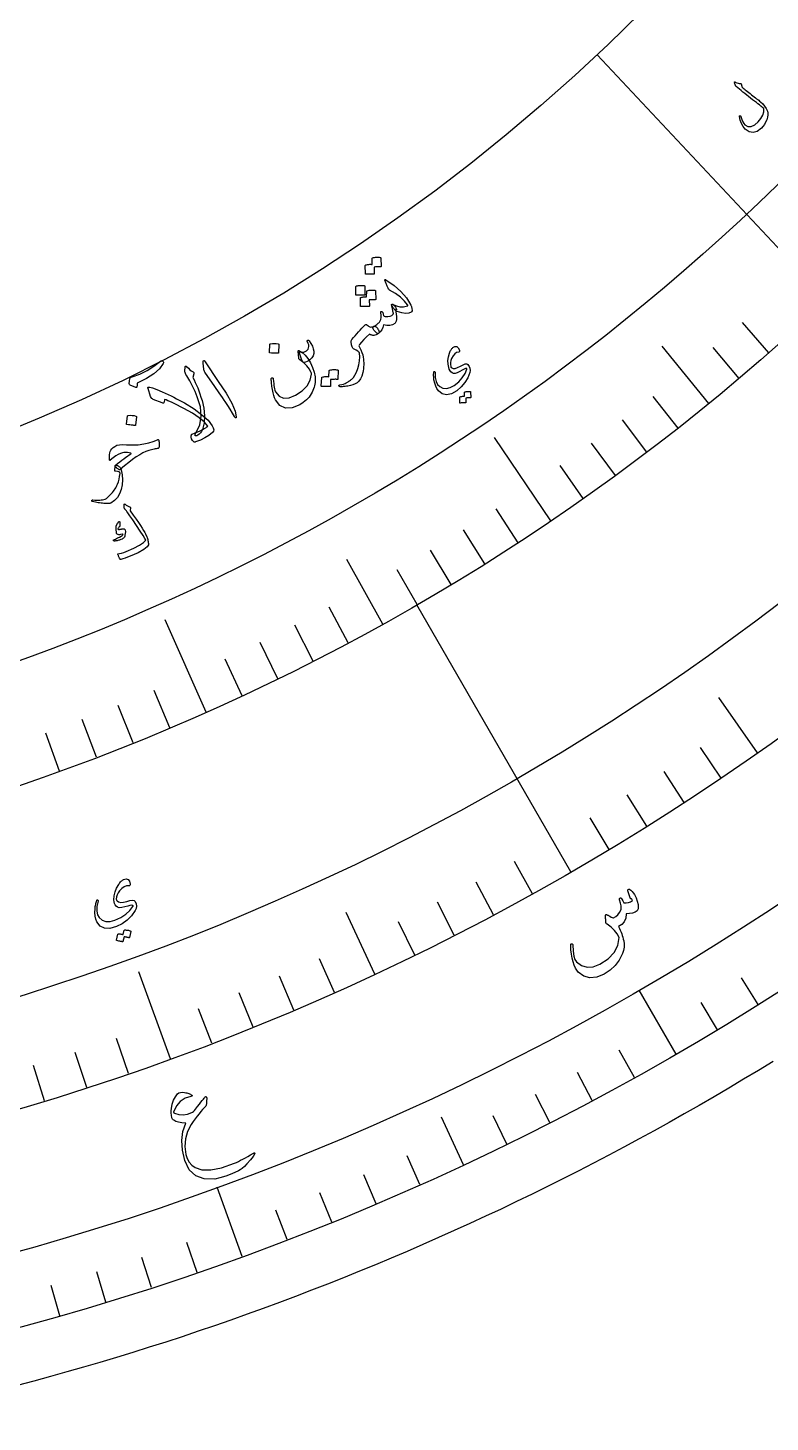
# Model space of a CAD drawing. Header units: millimetres. Extents: x -140 to 140, y -140 to 181.
# Drawn here: x 36.2 to 73.3, y -137.2 to -67.6 of the extents above; entities that cross this region are included whole.
import ezdxf

# ---------------------------------------------------------------- set-up
doc = ezdxf.new("R2010")
doc.units = ezdxf.units.MM
for name, color, linetype in [('CUT_OUTER', 1, 'Continuous'), ('ENGRAVE', 7, 'Continuous'), ('ENGRAVE_FINE', 8, 'Continuous'), ('TEXT', 5, 'Continuous')]:
    doc.layers.add(name, color=color, linetype=linetype)

msp = doc.modelspace()

# ---------------------------------------------------------------- linework, layer by layer
at = {"layer": 'CUT_OUTER'}
msp.add_lwpolyline([(73.4426, -119.1897), (72.7098, -119.6381), (71.9744, -120.082), (71.2362, -120.5214), (70.4954, -120.9562), (69.7519, -121.3865), (69.0057, -121.8122), (68.257, -122.2333), (67.5057, -122.6498), (66.7519, -123.0617), (65.9955, -123.469), (65.2367, -123.8716), (64.4754, -124.2695), (63.7117, -124.6628), (62.9456, -125.0514), (62.1771, -125.4353), (61.4063, -125.8144), (60.6331, -126.1888), (59.8577, -126.5585), (59.08, -126.9234), (58.3001, -127.2835), (57.518, -127.6388), (56.7338, -127.9894), (55.9474, -128.3351), (55.1589, -128.6759), (54.3683, -129.012), (53.5757, -129.3431), (52.781, -129.6694), (51.9844, -129.9909), (51.1858, -130.3074), (50.3853, -130.619), (49.5829, -130.9257), (48.7786, -131.2275), (47.9725, -131.5243), (47.1646, -131.8162), (46.3549, -132.1031), (45.5434, -132.385), (44.7303, -132.662), (43.9154, -132.9339), (43.0989, -133.2009), (42.2808, -133.4628), (41.4611, -133.7198), (40.6399, -133.9716), (39.8171, -134.2185), (38.9928, -134.4603), (38.167, -134.697), (37.3398, -134.9286), (36.5112, -135.1552), (35.6812, -135.3767)], dxfattribs=at)
at = {"layer": 'ENGRAVE'}
for points in [[(76.1525, -81.1695), (64.6577, -68.9175)], [(70.2385, -86.3379), (67.9061, -83.4709)], [(62.3446, -92.2), (59.5214, -88.0249)], [(53.95, -97.3504), (52.1584, -94.1176)], [(63.35, -109.7254), (55.65, -96.3886)], [(45.1202, -101.7441), (43.077, -97.1368)], [(72.6721, -103.7866), (70.7289, -101.0113)], [(53.5457, -114.8292), (52.1139, -111.7586)], [(43.334, -119.0591), (41.7538, -114.7177)], [(68.6, -118.8187), (66.7625, -115.636)], [(57.9832, -124.3454), (56.8739, -121.9664)], [(46.9252, -128.9258), (45.6682, -125.4725)]]:
    msp.add_lwpolyline(points, dxfattribs=at)
for radius in [137.2, 137.2, 133.525, 126.7, 126.7, 121.31, 111.3, 111.3, 105.42, 94.5, 94.5]:
    msp.add_circle((0, 0), radius, dxfattribs=at)
at = {"layer": 'ENGRAVE_FINE'}
for points in [[(73.2422, -83.8049), (71.9156, -82.2869)], [(71.7518, -85.0844), (70.4522, -83.5433)], [(68.7028, -87.5649), (67.4583, -85.9789)], [(67.145, -88.7651), (65.9288, -87.1573)], [(65.5657, -89.9379), (64.3781, -88.3088)], [(63.9654, -91.083), (62.8068, -89.4332)], [(60.7037, -93.2886), (59.6041, -91.5988)], [(59.0432, -94.3482), (57.9738, -92.6393)], [(57.3638, -95.3786), (56.3247, -93.651)], [(55.6658, -96.3795), (54.6576, -94.6337)], [(52.2166, -98.291), (51.2708, -96.5106)], [(50.4664, -99.2009), (49.5523, -97.4041)], [(48.6999, -100.08), (47.8178, -98.2672)], [(46.9177, -100.9278), (46.0678, -99.0997)], [(43.3081, -102.5285), (42.5236, -100.6714)], [(41.4819, -103.2809), (40.7306, -101.4101)], [(39.6423, -104.0008), (38.9243, -102.1171)], [(37.7899, -104.6882), (37.1054, -102.792)], [(70.8497, -105.0391), (69.8164, -103.507)], [(69.0058, -106.2596), (67.9993, -104.7097)], [(67.1408, -107.4477), (66.1615, -105.8805)], [(65.2553, -108.6031), (64.3035, -107.0191)], [(61.4254, -110.8143), (60.5295, -109.198)], [(59.482, -111.8695), (58.6145, -110.2378)], [(57.5206, -112.8905), (56.6816, -111.2439)], [(55.5416, -113.8772), (54.7315, -112.2162)], [(51.5335, -115.7462), (50.7819, -114.058)], [(49.5056, -116.628), (48.7836, -114.9269)], [(72.7049, -116.3522), (71.8703, -115.0165)], [(47.4627, -117.4742), (46.7704, -115.7608)], [(70.6632, -117.6034), (69.852, -116.2533)], [(45.4052, -118.2846), (44.743, -116.5594)], [(41.2495, -119.7972), (40.6478, -118.0499)], [(39.1525, -120.4989), (38.5814, -118.7413)], [(66.5159, -119.9978), (65.7523, -118.6203)], [(37.0435, -121.1638), (36.5032, -119.3966)], [(64.4115, -121.1404), (63.6721, -119.7498)], [(62.2875, -122.2461), (61.5725, -120.8428)], [(60.1445, -123.3145), (59.4541, -121.8989)], [(55.8043, -125.3384), (55.1637, -123.8996)], [(53.6083, -126.2933), (52.9929, -124.8435)], [(51.396, -127.2096), (50.806, -125.7493)], [(49.1681, -128.0872), (48.6037, -126.6168)], [(44.668, -129.7251), (44.1552, -128.236)], [(42.3971, -130.485), (41.9104, -128.987)], [(40.1134, -131.205), (39.6529, -129.6988)], [(37.8174, -131.8851), (37.3833, -130.3711)]]:
    msp.add_lwpolyline(points, dxfattribs=at)
at = {"layer": 'TEXT'}
for points in [[(71.5112, -70.3238), (71.5081, -70.3131), (71.5081, -70.3033), (71.5111, -70.2943), (71.5172, -70.2861), (71.5256, -70.2802), (71.5353, -70.2778), (71.5466, -70.279), (71.5593, -70.2839), (71.6313, -70.314), (71.6976, -70.3359), (71.7583, -70.3493), (71.8133, -70.3545), (71.8316, -70.3579), (71.8463, -70.3682), (71.8576, -70.3855), (71.8653, -70.4098), (71.8678, -70.4228), (71.8702, -70.4353), (71.8726, -70.4472), (71.8751, -70.4586), (71.8773, -70.4693), (71.8793, -70.4791), (71.881, -70.4881), (71.8823, -70.4963), (71.8854, -70.5107), (71.8917, -70.5251), (71.9014, -70.5395), (71.9144, -70.5539), (71.956, -70.5895), (72.0019, -70.6278), (72.0522, -70.6686), (72.1069, -70.7121), (72.1657, -70.7583), (72.2287, -70.8074), (72.2957, -70.8594), (72.3668, -70.9143), (72.4387, -70.9681), (72.5058, -71.0192), (72.5682, -71.0674), (72.6258, -71.113), (72.6789, -71.1557), (72.7278, -71.1957), (72.7725, -71.233), (72.813, -71.2675), (72.9281, -71.3744), (73.0254, -71.4877), (73.1049, -71.6073), (73.1664, -71.7334), (73.1898, -71.8205), (73.1913, -71.9213), (73.1709, -72.0359), (73.1285, -72.1641), (73.0715, -72.2924), (73.0095, -72.4047), (72.9426, -72.501), (72.8708, -72.5812), (72.6546, -72.7457), (72.4471, -72.8103), (72.2486, -72.7752), (72.0593, -72.6407), (71.9491, -72.5099), (71.8631, -72.36), (71.8014, -72.191), (71.7637, -72.0029), (71.7629, -71.9907), (71.7648, -71.9806), (71.7695, -71.9728), (71.7771, -71.9673), (71.7867, -71.963), (71.7955, -71.9612), (71.8034, -71.9619), (71.8105, -71.9652), (71.8196, -71.9715), (71.8267, -71.9792), (71.8319, -71.9882), (71.8351, -71.9987), (71.8836, -72.1498), (71.9332, -72.2703), (71.9838, -72.3601), (72.0356, -72.4192), (72.1923, -72.5017), (72.3565, -72.5045), (72.5283, -72.4274), (72.7073, -72.2705), (72.8417, -72.1022), (72.9314, -71.9351), (72.9766, -71.7696), (72.9773, -71.6056), (72.9362, -71.5687), (72.8871, -71.5266), (72.8303, -71.4792), (72.7655, -71.4266), (72.6926, -71.3687), (72.6113, -71.3056), (72.5216, -71.2372), (72.4234, -71.1635), (72.3232, -71.0865), (72.225, -71.0103), (72.1287, -70.9349), (72.0344, -70.8603), (71.9423, -70.7863), (71.8524, -70.7129), (71.7647, -70.64), (71.6793, -70.5677), (71.5939, -70.5011), (71.5856, -70.4921), (71.5787, -70.4828), (71.5731, -70.4733), (71.5689, -70.4634)], [(53.4139, -79.0895), (53.4154, -79.0813), (53.4201, -79.0739), (53.4281, -79.0671), (53.4393, -79.0609), (53.4868, -79.0499), (53.5341, -79.0411), (53.5812, -79.0346), (53.6281, -79.0304), (53.6753, -79.0285), (53.723, -79.029), (53.7714, -79.0319), (53.8204, -79.0373), (53.8319, -79.0413), (53.8404, -79.0481), (53.8458, -79.0576), (53.8483, -79.07), (53.8664, -79.4933), (53.864, -79.5007), (53.8565, -79.5057), (53.844, -79.5085), (53.8264, -79.509), (53.813, -79.5074), (53.7926, -79.5068), (53.765, -79.507), (53.7303, -79.5081), (53.6881, -79.51), (53.638, -79.5125), (53.5799, -79.5158), (53.5139, -79.5196), (53.5232, -79.8504), (53.5212, -79.8621), (53.5136, -79.8697), (53.5005, -79.8731), (53.4818, -79.8724), (53.4657, -79.8718), (53.4406, -79.8715), (53.4066, -79.8714), (53.3636, -79.8716), (53.3113, -79.8723), (53.2491, -79.8739), (53.177, -79.8764), (53.0951, -79.8796), (53.0851, -79.8777), (53.0785, -79.8736), (53.0753, -79.8671), (53.0755, -79.8585), (53.0727, -79.4444), (53.0742, -79.4363), (53.0789, -79.4288), (53.0869, -79.422), (53.0982, -79.4159), (53.1376, -79.4051), (53.1772, -79.3966), (53.2169, -79.3905), (53.2569, -79.3867), (53.2969, -79.385), (53.3368, -79.3852), (53.3766, -79.3872), (53.4162, -79.3911)], [(52.6026, -80.4938), (52.6042, -80.4857), (52.6091, -80.4783), (52.6172, -80.4715), (52.6286, -80.4655), (52.6766, -80.455), (52.7243, -80.4468), (52.7718, -80.4408), (52.819, -80.4371), (52.8664, -80.4358), (52.9144, -80.4368), (52.963, -80.4404), (53.0121, -80.4463), (53.0263, -80.4508), (53.0362, -80.4574), (53.0419, -80.4661), (53.0434, -80.4768), (53.0537, -80.9013), (53.0504, -80.9113), (53.0419, -80.9176), (53.0282, -80.9202), (53.0093, -80.9191), (52.9931, -80.9184), (52.9679, -80.9179), (52.9337, -80.9176), (52.8906, -80.9174), (52.838, -80.9178), (52.7755, -80.9189), (52.7031, -80.9208), (52.6208, -80.9235), (52.6091, -80.9226), (52.6013, -80.9192), (52.5974, -80.9133), (52.5974, -80.9048)], [(53.1426, -80.7294), (53.1442, -80.7213), (53.1491, -80.7138), (53.1573, -80.707), (53.1687, -80.7009), (53.2168, -80.6901), (53.2647, -80.6816), (53.3123, -80.6754), (53.3597, -80.6714), (53.4073, -80.6698), (53.4554, -80.6706), (53.5042, -80.6738), (53.5535, -80.6795), (53.565, -80.6836), (53.5735, -80.6904), (53.5788, -80.7001), (53.581, -80.7125), (53.5918, -81.1376), (53.5892, -81.1449), (53.5816, -81.15), (53.5689, -81.1527), (53.5512, -81.153), (53.5393, -81.153), (53.5209, -81.1531), (53.4958, -81.1533), (53.4641, -81.1536), (53.426, -81.1543), (53.3815, -81.1555), (53.3308, -81.1573), (53.2737, -81.1596), (53.2814, -81.4721), (53.278, -81.4821), (53.2695, -81.4884), (53.2557, -81.491), (53.2367, -81.49), (53.2204, -81.4893), (53.1951, -81.4888), (53.1608, -81.4886), (53.1175, -81.4885), (53.0647, -81.4889), (53.0019, -81.4902), (52.9292, -81.4922), (52.8464, -81.495), (52.8364, -81.4931), (52.8298, -81.4889), (52.8267, -81.4824), (52.827, -81.4737), (52.8339, -81.062), (52.8356, -81.0539), (52.8405, -81.0464), (52.8487, -81.0396), (52.8601, -81.0336), (52.8942, -81.026), (52.9285, -81.0194), (52.9631, -81.0136), (52.9979, -81.0087), (53.0329, -81.0051), (53.0679, -81.0033), (53.1031, -81.0031), (53.1383, -81.0046)], [(54.1031, -80.1518), (54.5117, -80.4404), (54.8527, -80.7424), (55.1255, -81.0583), (55.3293, -81.3888), (55.3417, -81.4125), (55.3533, -81.4378), (55.3641, -81.4646), (55.3742, -81.493), (55.3835, -81.5224), (55.3919, -81.552), (55.3994, -81.5818), (55.4059, -81.612), (55.4121, -81.6679), (55.4064, -81.7148), (55.3886, -81.7526), (55.3589, -81.7813), (55.24, -81.8302), (55.0855, -81.84), (54.8956, -81.8105), (54.6704, -81.7417), (54.6385, -81.7294), (54.6051, -81.7083), (54.57, -81.6783), (54.5333, -81.6394), (54.517, -81.619), (54.5012, -81.5988), (54.4857, -81.5786), (54.4707, -81.5585), (54.4563, -81.5384), (54.4429, -81.518), (54.4303, -81.4973), (54.4187, -81.4764), (54.4011, -81.4383), (54.393, -81.408), (54.3945, -81.3857), (54.4055, -81.3712), (54.4152, -81.3682), (54.4288, -81.3698), (54.4462, -81.376), (54.4673, -81.3868), (54.6271, -81.4643), (54.7994, -81.5024), (54.9844, -81.5011), (55.1819, -81.4602), (55.1916, -81.4522), (55.1943, -81.4403), (55.1901, -81.4246), (55.179, -81.4049), (55.0269, -81.2176), (54.8262, -81.0324), (54.5773, -80.849), (54.2804, -80.6671), (54.2627, -80.6497), (54.2398, -80.6173), (54.2117, -80.5697), (54.1784, -80.5071), (54.1602, -80.4702), (54.1427, -80.4318), (54.1258, -80.3919), (54.1097, -80.3504), (54.0942, -80.3082), (54.0791, -80.266), (54.0643, -80.2239), (54.05, -80.182), (54.0471, -80.1714), (54.0478, -80.162), (54.0521, -80.1537), (54.06, -80.1466), (54.0686, -80.143), (54.0786, -80.1427), (54.0901, -80.1456), (54.1031, -80.1518)], [(54.4331, -81.3698), (54.4897, -81.4032), (54.5398, -81.4524), (54.5833, -81.5175), (54.6203, -81.5983), (54.6321, -81.6325), (54.6358, -81.6535), (54.6314, -81.6615), (54.619, -81.6562), (54.6001, -81.6446), (54.5883, -81.6425), (54.5836, -81.6499), (54.586, -81.6669), (54.6138, -81.8532), (54.6275, -82.0083), (54.6273, -82.1319), (54.6133, -82.2242), (54.6036, -82.2587), (54.5894, -82.2898), (54.5708, -82.3175), (54.5477, -82.3417), (54.4329, -82.4116), (54.3003, -82.4468), (54.1501, -82.4474), (53.9823, -82.4131), (53.9491, -82.5472), (53.8962, -82.6634), (53.8237, -82.7619), (53.7317, -82.8426), (53.6946, -82.8464), (53.6437, -82.819), (53.579, -82.7603), (53.5005, -82.6703), (53.4631, -82.6108), (53.4504, -82.56), (53.4626, -82.5179), (53.4994, -82.4845), (53.5519, -82.4545), (53.6001, -82.4241), (53.6441, -82.3932), (53.6839, -82.3618), (53.7193, -82.3303), (53.7504, -82.2992), (53.7771, -82.2685), (53.7994, -82.2382), (53.8437, -82.144), (53.8665, -82.0411), (53.8679, -81.9296), (53.8478, -81.8094), (53.8415, -81.776), (53.8442, -81.7521), (53.8561, -81.7379), (53.8772, -81.7332), (53.902, -81.7364), (53.9212, -81.7483), (53.9348, -81.7688), (53.9427, -81.798), (53.9639, -81.8799), (53.9905, -81.9397), (54.0226, -81.9775), (54.06, -81.9933), (54.1983, -81.9943), (54.3127, -81.974), (54.4032, -81.9325), (54.4695, -81.8699), (54.4719, -81.8637), (54.4735, -81.8544), (54.4746, -81.842), (54.4749, -81.8265), (54.47, -81.7916), (54.4538, -81.7109), (54.4262, -81.5844), (54.3871, -81.412), (54.3862, -81.4043), (54.3877, -81.3959), (54.3915, -81.3866), (54.3976, -81.3764), (54.4047, -81.3706), (54.413, -81.3675), (54.4225, -81.3673), (54.4331, -81.3698)], [(53.7397, -82.8374), (53.6749, -82.8754), (53.6131, -82.9038), (53.5543, -82.9224), (53.4985, -82.9313), (53.472, -82.9329), (53.4454, -82.9316), (53.4188, -82.9276), (53.3922, -82.9208), (53.3654, -82.912), (53.3382, -82.902), (53.3106, -82.8908), (53.2827, -82.8785), (53.1309, -83.0111), (52.9967, -83.1404), (52.8801, -83.2666), (52.7812, -83.3896), (52.7641, -83.4212), (52.7579, -83.4534), (52.7629, -83.4864), (52.7789, -83.5201), (52.8499, -83.6551), (52.9056, -83.7836), (52.9458, -83.9058), (52.9705, -84.0216), (52.9826, -84.1167), (52.9903, -84.2123), (52.9937, -84.3086), (52.9927, -84.4054), (52.9872, -84.5026), (52.977, -84.5999), (52.9622, -84.6973), (52.9426, -84.7948), (52.8945, -84.9691), (52.8322, -85.1107), (52.7559, -85.2197), (52.6657, -85.2961), (52.5671, -85.3496), (52.4573, -85.3952), (52.3362, -85.433), (52.204, -85.4628), (52.1371, -85.4736), (52.0753, -85.4823), (52.0186, -85.4888), (51.9671, -85.4933), (51.9205, -85.4961), (51.8789, -85.4976), (51.8422, -85.4978), (51.8105, -85.4968), (51.7891, -85.4925), (51.7728, -85.4836), (51.7615, -85.4704), (51.7554, -85.4526), (51.7558, -85.4347), (51.7644, -85.4208), (51.7811, -85.411), (51.8059, -85.4053), (51.9043, -85.3848), (51.9902, -85.3613), (52.0638, -85.3348), (52.125, -85.3055), (52.1557, -85.2887), (52.1877, -85.2699), (52.2208, -85.2489), (52.2551, -85.2258), (52.2906, -85.2005), (52.3273, -85.1732), (52.3651, -85.1437), (52.4041, -85.112), (52.4788, -85.0325), (52.5529, -84.9199), (52.6261, -84.774), (52.6983, -84.5951), (52.7574, -84.3997), (52.7911, -84.2044), (52.7997, -84.0094), (52.7832, -83.8145), (52.7825, -83.8066), (52.7797, -83.8), (52.7749, -83.7946), (52.7681, -83.7905), (52.696, -83.7266), (52.6239, -83.6739), (52.5518, -83.6324), (52.4798, -83.602), (52.4471, -83.5736), (52.4173, -83.5069), (52.3902, -83.4021), (52.3659, -83.2592), (52.3659, -83.2284), (52.3719, -83.1994), (52.384, -83.1722), (52.4021, -83.1467), (52.487, -83.0465), (52.5712, -82.9487), (52.6546, -82.8533), (52.7374, -82.7602), (52.8201, -82.6694), (52.9035, -82.5809), (52.9875, -82.4946), (53.0722, -82.4106), (53.094, -82.393), (53.1154, -82.3856), (53.1363, -82.3883), (53.1566, -82.4013), (53.1916, -82.438), (53.228, -82.4681), (53.2659, -82.4916), (53.3052, -82.5086), (53.3468, -82.5155), (53.3944, -82.513), (53.448, -82.5009), (53.5074, -82.4793), (53.5398, -82.4735), (53.5734, -82.4803), (53.6081, -82.4998), (53.644, -82.532), (53.6779, -82.5722), (53.7068, -82.6156), (53.7307, -82.6622), (53.7496, -82.7122), (53.7604, -82.7572), (53.7623, -82.793), (53.7554, -82.8198), (53.7397, -82.8374)], [(48.3094, -83.3771), (48.3115, -83.3691), (48.3168, -83.3619), (48.3253, -83.3556), (48.337, -83.3502), (48.4342, -83.3369), (48.5311, -83.3334), (48.6277, -83.3395), (48.724, -83.3554), (48.7351, -83.3598), (48.7426, -83.3664), (48.7467, -83.375), (48.7471, -83.3857), (48.7383, -83.8081), (48.7355, -83.8196), (48.7274, -83.8267), (48.714, -83.8294), (48.6953, -83.8276), (48.6791, -83.826), (48.6539, -83.8242), (48.6198, -83.8221), (48.5767, -83.8197), (48.5241, -83.8172), (48.4615, -83.8151), (48.389, -83.8132), (48.3065, -83.8115), (48.2948, -83.81), (48.2872, -83.8062), (48.2836, -83.8), (48.2842, -83.7915)], [(50.1871, -83.1813), (50.2086, -83.1725), (50.2287, -83.1728), (50.2475, -83.1822), (50.2649, -83.2008), (50.3587, -83.3373), (50.429, -83.4701), (50.4755, -83.5992), (50.4983, -83.7246), (50.4947, -83.8437), (50.462, -83.954), (50.4004, -84.0553), (50.3096, -84.1476), (50.2395, -84.2016), (50.167, -84.2424), (50.0922, -84.27), (50.0151, -84.2844), (49.9829, -84.2801), (49.9538, -84.2601), (49.9279, -84.2245), (49.9051, -84.1732), (49.7822, -83.8271), (49.7731, -83.8008), (49.7692, -83.7797), (49.7704, -83.7638), (49.7767, -83.7531), (49.7874, -83.7475), (49.8017, -83.7466), (49.8194, -83.7505), (49.8408, -83.7592), (49.8921, -83.7755), (49.9472, -83.7786), (50.0061, -83.7683), (50.0687, -83.7447), (50.1278, -83.71), (50.1762, -83.6665), (50.2137, -83.6143), (50.2405, -83.5532), (50.2532, -83.4833), (50.2471, -83.4109), (50.2222, -83.3359), (50.1786, -83.2584), (50.1672, -83.2338), (50.1648, -83.2127), (50.1715, -83.1952), (50.1871, -83.1813)], [(57.7403, -83.7651), (57.6369, -83.7948), (57.5423, -83.8581), (57.4564, -83.955), (57.3791, -84.0856), (57.3415, -84.1854), (57.3224, -84.2868), (57.322, -84.3898), (57.3403, -84.4944), (57.3476, -84.5129), (57.3586, -84.5298), (57.3733, -84.5451), (57.3917, -84.5589), (57.4712, -84.5865), (57.5697, -84.5813), (57.6869, -84.5429), (57.8229, -84.4715), (57.9562, -84.3996), (58.0628, -84.3615), (58.1429, -84.3575), (58.1964, -84.3875), (58.2643, -84.4808), (58.3038, -84.5784), (58.3148, -84.6802), (58.2972, -84.7864), (58.1923, -85.0531), (58.0497, -85.2937), (57.8698, -85.5078), (57.6525, -85.6951), (57.3822, -85.8507), (57.1374, -85.9028), (56.9186, -85.8517), (56.7258, -85.6978), (56.6511, -85.5928), (56.5894, -85.4659), (56.5408, -85.317), (56.505, -85.1463), (56.4988, -85.0964), (56.494, -85.0474), (56.4905, -84.9995), (56.4883, -84.9525), (56.4875, -84.9063), (56.4882, -84.8605), (56.4904, -84.8151), (56.494, -84.7702), (56.4984, -84.7497), (56.5063, -84.7374), (56.5176, -84.7331), (56.5325, -84.7369), (56.5452, -84.7456), (56.5542, -84.7567), (56.5597, -84.7701), (56.5615, -84.786), (56.5694, -85.0324), (56.6097, -85.2324), (56.6827, -85.386), (56.7886, -85.4931), (56.9526, -85.571), (57.1279, -85.5862), (57.3142, -85.5386), (57.5113, -85.4281), (57.7378, -85.2478), (57.9198, -85.0532), (58.0572, -84.8448), (58.15, -84.6229), (58.1538, -84.6069), (58.1513, -84.5952), (58.1425, -84.5877), (58.1276, -84.5846), (58.0807, -84.5918), (58.0098, -84.6194), (57.9148, -84.6672), (57.7955, -84.7353), (57.6709, -84.7996), (57.5651, -84.8328), (57.4781, -84.835), (57.41, -84.8062), (57.3537, -84.7562), (57.3066, -84.6958), (57.2686, -84.6249), (57.2398, -84.5434), (57.2061, -84.368), (57.2019, -84.1881), (57.2273, -84.0038), (57.2821, -83.815), (57.2986, -83.7678), (57.3163, -83.7245), (57.3353, -83.6852), (57.3556, -83.6498), (57.3768, -83.6182), (57.3987, -83.5905), (57.4213, -83.5665), (57.4446, -83.5464), (57.5497, -83.4878), (57.6401, -83.4895), (57.7159, -83.5517), (57.7772, -83.6743), (57.786, -83.7127), (57.7828, -83.7406), (57.7675, -83.7581), (57.7403, -83.7651)], [(42.8373, -84.2202), (42.8692, -84.1996), (42.9001, -84.1922), (42.93, -84.1979), (42.9589, -84.2168), (42.9812, -84.2436), (42.9916, -84.2733), (42.9898, -84.3058), (42.976, -84.3412), (42.7857, -84.5983), (42.5055, -84.8485), (42.1351, -85.0909), (41.6747, -85.3243), (41.6748, -85.3717), (41.6728, -85.4149), (41.6687, -85.4538), (41.6626, -85.4885), (41.6548, -85.5133), (41.6439, -85.5292), (41.63, -85.536), (41.6129, -85.5338), (41.3188, -85.4234), (41.2876, -85.3938), (41.2765, -85.328), (41.2856, -85.2262), (41.3146, -85.0882), (41.3279, -85.062), (41.3495, -85.0396), (41.3794, -85.0211), (41.4175, -85.0065), (41.804, -84.8697), (42.1698, -84.6928), (42.5144, -84.4762), (42.8373, -84.2202)], [(44.9721, -84.3218), (44.9698, -84.2235), (44.9867, -84.1796), (45.0227, -84.1899), (45.0779, -84.2545), (45.721, -85.228), (46.115, -85.8258), (46.3974, -86.3207), (46.5674, -86.7131), (46.6245, -87.0033), (46.6215, -87.0312), (46.615, -87.0488), (46.605, -87.0562), (46.5916, -87.0533), (46.5776, -87.0449), (46.5638, -87.0318), (46.5502, -87.0139), (46.5367, -86.9912), (46.4398, -86.8101), (46.3287, -86.6225), (46.2033, -86.4284), (46.0638, -86.2278), (46.0284, -86.1747), (45.9313, -86.0324), (45.7725, -85.8007), (45.5523, -85.4795), (45.0583, -84.7701), (45.0348, -84.7309), (45.0171, -84.6926), (45.0052, -84.6553), (44.9991, -84.619)], [(50.3344, -84.3096), (50.4417, -84.5451), (50.5174, -84.7747), (50.5613, -84.9982), (50.5734, -85.2158), (50.5682, -85.2921), (50.5576, -85.3692), (50.5413, -85.4472), (50.5196, -85.526), (50.4921, -85.6057), (50.4585, -85.6866), (50.4188, -85.7685), (50.3731, -85.8516), (50.2636, -86.0115), (50.1306, -86.1566), (49.9741, -86.2869), (49.7941, -86.4022), (49.4137, -86.5589), (49.0839, -86.5678), (48.8056, -86.4298), (48.5786, -86.1454), (48.5381, -86.0577), (48.5003, -85.9432), (48.4652, -85.8021), (48.4327, -85.6342), (48.4201, -85.5588), (48.4091, -85.4862), (48.3996, -85.4164), (48.3918, -85.3495), (48.3853, -85.2852), (48.3802, -85.2232), (48.3763, -85.1635), (48.3738, -85.1061), (48.3748, -85.0912), (48.3797, -85.0782), (48.3884, -85.0671), (48.4009, -85.058), (48.4115, -85.0537), (48.4224, -85.0526), (48.4338, -85.0546), (48.4456, -85.0598), (48.4556, -85.0664), (48.4636, -85.0769), (48.4696, -85.0911), (48.4738, -85.1092), (48.485, -85.2285), (48.4967, -85.3369), (48.509, -85.4344), (48.5219, -85.521), (48.536, -85.5966), (48.5521, -85.6613), (48.5702, -85.7149), (48.5902, -85.7575), (48.765, -85.9743), (48.9893, -86.0749), (49.2631, -86.0588), (49.586, -85.9256), (49.9222, -85.7022), (50.1674, -85.4513), (50.3216, -85.1737), (50.3849, -84.87), (50.3852, -84.8571), (50.3835, -84.8419), (50.3797, -84.8245), (50.374, -84.8048), (50.2816, -84.6266), (50.1565, -84.4597), (49.9987, -84.3038), (49.8084, -84.1589), (49.7866, -84.1435), (49.7698, -84.1239), (49.758, -84.0998), (49.7512, -84.0715), (49.7184, -83.7381), (49.7173, -83.7126), (49.7228, -83.6969), (49.7348, -83.6912), (49.7533, -83.6953), (49.9117, -83.7832), (50.0614, -83.9147), (50.2024, -84.0902), (50.3344, -84.3096)], [(44.9343, -87.6378), (44.8962, -87.7276), (44.8442, -87.8051), (44.7785, -87.8702), (44.6991, -87.9229), (44.6493, -87.9449), (44.6107, -87.9546), (44.5832, -87.9519), (44.5669, -87.9369), (44.5612, -87.9099), (44.5678, -87.8753), (44.5866, -87.8332), (44.6176, -87.7835), (44.8071, -87.3976), (44.8802, -86.9711), (44.8373, -86.5045), (44.6792, -85.9978), (44.5644, -85.7292), (44.4388, -85.4668), (44.3026, -85.2106), (44.1559, -84.9605), (44.1134, -84.8881), (44.0834, -84.8285), (44.066, -84.7818), (44.0611, -84.7479), (44.0627, -84.699), (44.0639, -84.6556), (44.0647, -84.6177), (44.0652, -84.5854), (44.0655, -84.5585), (44.0659, -84.5369), (44.0665, -84.5205), (44.0673, -84.5095), (44.0719, -84.4934), (44.0784, -84.4809), (44.0869, -84.4722), (44.0972, -84.4671), (44.1126, -84.4654), (44.1258, -84.4669), (44.1367, -84.4716), (44.1454, -84.4794), (44.2342, -84.5744), (44.3118, -84.6479), (44.3781, -84.6998), (44.4333, -84.7301), (44.474, -84.7509), (44.4993, -84.7785), (44.5091, -84.8128), (44.5035, -84.8539), (44.452, -85.0361), (44.5166, -85.155), (44.5792, -85.2806), (44.6397, -85.4131), (44.6981, -85.5522), (44.7547, -85.6984), (44.8101, -85.8515), (44.864, -86.0117), (44.9166, -86.179), (45.0084, -86.5699), (45.0421, -86.9434), (45.0175, -87.2994), (44.9343, -87.6378)], [(51.2681, -84.6944), (51.2702, -84.6862), (51.2755, -84.6788), (51.2841, -84.6722), (51.296, -84.6664), (51.3455, -84.6569), (51.3945, -84.6496), (51.4433, -84.6446), (51.4917, -84.6419), (51.5401, -84.6416), (51.589, -84.6437), (51.6384, -84.6483), (51.6883, -84.6553), (51.6998, -84.6598), (51.708, -84.6669), (51.713, -84.6767), (51.7147, -84.6893), (51.7046, -85.1173), (51.7017, -85.1247), (51.6937, -85.1295), (51.6807, -85.1319), (51.6626, -85.1318), (51.649, -85.1298), (51.6281, -85.1284), (51.5998, -85.1277), (51.5642, -85.1276), (51.5208, -85.1281), (51.4692, -85.129), (51.4095, -85.1303), (51.3415, -85.132), (51.3287, -85.4662), (51.3259, -85.478), (51.3177, -85.4853), (51.304, -85.4884), (51.2849, -85.487), (51.2684, -85.4859), (51.2427, -85.4847), (51.2078, -85.4835), (51.1638, -85.4822), (51.1101, -85.4812), (51.0462, -85.4807), (50.9721, -85.4807), (50.8879, -85.4812), (50.8778, -85.479), (50.8713, -85.4745), (50.8684, -85.468), (50.8692, -85.4592), (50.8942, -85.0412), (50.8963, -85.033), (50.9017, -85.0256), (50.9104, -85.0191), (50.9223, -85.0133), (50.9634, -85.0037), (51.0046, -84.9965), (51.0458, -84.9916), (51.087, -84.9891), (51.1282, -84.9888), (51.1691, -84.9903), (51.2097, -84.9937), (51.25, -84.9989)], [(44.4196, -87.8679), (44.5724, -87.8066), (44.7093, -87.7482), (44.8303, -87.6926), (44.9354, -87.6399), (45.025, -87.5904), (45.0995, -87.5443), (45.1589, -87.5014), (45.2033, -87.462), (45.0329, -87.2625), (44.7756, -87.0503), (44.4321, -86.8248), (44.0032, -86.5851), (43.8398, -86.4997), (43.6888, -86.4222), (43.5499, -86.3527), (43.4233, -86.2912), (43.3088, -86.2381), (43.2068, -86.1937), (43.1171, -86.1579), (43.0396, -86.1309), (43.032, -86.2724), (43.012, -86.299), (42.9872, -86.3133), (42.9576, -86.3155), (42.9232, -86.3054), (42.4792, -86.1338), (42.4341, -86.1094), (42.3971, -86.0777), (42.3682, -86.0388), (42.3474, -85.9925), (42.2232, -85.5938), (42.2158, -85.5651), (42.2147, -85.5425), (42.2198, -85.5261), (42.2312, -85.5159), (42.3063, -85.5128), (42.447, -85.5506), (42.6534, -85.629), (42.926, -85.7476), (43.078, -85.8164), (43.2262, -85.8854), (43.3705, -85.9546), (43.511, -86.0239), (43.6475, -86.0934), (43.7802, -86.1632), (43.909, -86.2332), (44.0338, -86.3035), (44.5187, -86.6029), (44.9131, -86.8927), (45.2162, -87.174), (45.427, -87.4476), (45.4789, -87.5545), (45.4993, -87.6465), (45.4883, -87.7233), (45.4458, -87.785), (45.2634, -87.9292), (45.0597, -88.0558), (44.8347, -88.1645), (44.5886, -88.2554), (44.5655, -88.2627), (44.5453, -88.2653), (44.5281, -88.263), (44.5138, -88.256), (44.4421, -88.1822), (44.3959, -88.1043), (44.3749, -88.0223), (44.3792, -87.9361), (44.3857, -87.908), (44.3946, -87.8872), (44.4059, -87.8739), (44.4196, -87.8679)], [(58.0338, -85.7734), (58.0349, -85.7679), (58.0382, -85.7628), (58.0438, -85.7581), (58.0515, -85.7538), (58.0842, -85.7458), (58.1167, -85.7392), (58.1491, -85.7343), (58.1813, -85.7308), (58.2136, -85.7289), (58.2463, -85.7287), (58.2794, -85.7301), (58.3129, -85.7331), (58.3207, -85.7357), (58.3264, -85.7402), (58.33, -85.7465), (58.3315, -85.7548), (58.3388, -86.0403), (58.3371, -86.0453), (58.3319, -86.0488), (58.3233, -86.0508), (58.3113, -86.0514), (58.3022, -86.0505), (58.2882, -86.0503), (58.2693, -86.0508), (58.2456, -86.0519), (58.2167, -86.0537), (58.1823, -86.0561), (58.1425, -86.059), (58.0973, -86.0625), (58.1002, -86.2855), (58.0987, -86.2934), (58.0935, -86.2986), (58.0844, -86.3011), (58.0717, -86.3009), (58.0606, -86.3007), (58.0435, -86.3008), (58.0202, -86.3012), (57.9908, -86.3019), (57.955, -86.3031), (57.9125, -86.305), (57.8631, -86.3077), (57.807, -86.311), (57.8002, -86.3099), (57.7957, -86.3072), (57.7936, -86.3029), (57.7938, -86.297), (57.796, -86.0177), (57.7971, -86.0122), (57.8005, -86.0071), (57.806, -86.0024), (57.8138, -85.9981), (57.8409, -85.9902), (57.8681, -85.984), (57.8954, -85.9793), (57.9228, -85.9762), (57.9503, -85.9745), (57.9776, -85.974), (58.0048, -85.9749), (58.0319, -85.977)], [(41.1989, -86.9529), (41.2016, -86.945), (41.2075, -86.9383), (41.2164, -86.9328), (41.2285, -86.9283), (41.3264, -86.9232), (41.4232, -86.9277), (41.5188, -86.9418), (41.6133, -86.9656), (41.624, -86.971), (41.631, -86.9782), (41.6343, -86.9871), (41.6339, -86.9978), (41.5905, -87.4179), (41.5868, -87.4291), (41.5781, -87.4356), (41.5646, -87.4371), (41.5461, -87.4337), (41.5301, -87.4308), (41.5052, -87.4269), (41.4714, -87.4219), (41.4287, -87.416), (41.3765, -87.4092), (41.3144, -87.4018), (41.2424, -87.3939), (41.1604, -87.3854), (41.1489, -87.3829), (41.1416, -87.3785), (41.1386, -87.3721), (41.1398, -87.3636)], [(42.7526, -88.1695), (42.7607, -88.2154), (42.7668, -88.2615), (42.7711, -88.3078), (42.7735, -88.3544), (42.7737, -88.4011), (42.7711, -88.4477), (42.7659, -88.4944), (42.758, -88.541), (42.7534, -88.556), (42.7443, -88.5673), (42.7307, -88.5749), (42.7127, -88.5786), (42.6728, -88.5844), (42.6278, -88.5919), (42.5778, -88.6011), (42.5226, -88.6122), (42.4627, -88.6255), (42.3981, -88.6416), (42.329, -88.6605), (42.2553, -88.6822), (42.1134, -88.7313), (41.9617, -88.8005), (41.8001, -88.8898), (41.6284, -88.9991), (41.4461, -89.1283), (41.2527, -89.2771), (41.048, -89.4454), (40.8317, -89.6332), (40.8098, -89.6455), (40.7776, -89.641), (40.7351, -89.6196), (40.6824, -89.5814), (40.6343, -89.5404), (40.5995, -89.5083), (40.5779, -89.4852), (40.5696, -89.4711), (40.57, -89.4592), (40.5726, -89.4489), (40.5771, -89.4403), (40.5838, -89.4334), (40.6987, -89.3387), (40.808, -89.2499), (40.9117, -89.167), (41.0099, -89.0901), (41.1028, -89.0197), (41.1908, -88.9563), (41.2738, -88.9), (41.3519, -88.8508), (41.3669, -88.8392), (41.3706, -88.829), (41.3632, -88.82), (41.3445, -88.8124), (41.2683, -88.7986), (41.1958, -88.7893), (41.1271, -88.7844), (41.0621, -88.784), (41.0005, -88.7881), (40.9421, -88.797), (40.8869, -88.8105), (40.8348, -88.8287), (40.7294, -88.8801), (40.6106, -88.9536), (40.4785, -89.0493), (40.3328, -89.1671), (40.328, -89.1732), (40.3228, -89.1768), (40.3172, -89.1781), (40.3112, -89.1769), (40.3056, -89.1739), (40.3014, -89.1696), (40.2985, -89.1641), (40.2971, -89.1572), (40.2924, -89.0162), (40.2964, -88.8973), (40.3089, -88.8005), (40.3301, -88.7258), (40.3642, -88.664), (40.4137, -88.6017), (40.4784, -88.539), (40.5583, -88.4756), (40.6602, -88.4227), (40.7906, -88.391), (40.9498, -88.3804), (41.1379, -88.3908), (41.2773, -88.4019), (41.4216, -88.4061), (41.5705, -88.4033), (41.7242, -88.3935), (42.0002, -88.3569), (42.2524, -88.3039), (42.4807, -88.2348), (42.6849, -88.1496), (42.7116, -88.14), (42.7318, -88.1401), (42.7454, -88.15), (42.7526, -88.1695)], [(40.5719, -89.4648), (40.5791, -89.4417), (40.5941, -89.4274), (40.6171, -89.4219), (40.648, -89.4251), (40.6871, -89.4356), (40.7241, -89.4517), (40.7591, -89.4732), (40.7921, -89.5002), (40.8206, -89.5298), (40.8445, -89.5636), (40.8637, -89.6014), (40.8783, -89.6433), (40.9302, -89.9), (40.9482, -90.1494), (40.932, -90.3914), (40.8816, -90.6259), (40.7986, -90.8417), (40.685, -91.0273), (40.541, -91.1827), (40.3666, -91.3077), (40.3158, -91.3253), (40.2394, -91.334), (40.1373, -91.3339), (40.0097, -91.3249), (39.9407, -91.3179), (39.871, -91.3092), (39.8007, -91.2988), (39.7296, -91.2868), (39.6582, -91.2736), (39.5865, -91.2598), (39.5146, -91.2454), (39.4425, -91.2304), (39.4279, -91.2254), (39.4181, -91.2164), (39.4131, -91.2034), (39.413, -91.1864), (39.4173, -91.1699), (39.4259, -91.1588), (39.4388, -91.1529), (39.4559, -91.1523), (39.5533, -91.1588), (39.6446, -91.1622), (39.7295, -91.1624), (39.8083, -91.1594), (39.8813, -91.153), (39.9491, -91.143), (40.0118, -91.1295), (40.0693, -91.1123), (40.1365, -91.0759), (40.2129, -91.0166), (40.2981, -90.9345), (40.3922, -90.8295), (40.4409, -90.771), (40.4865, -90.7129), (40.5289, -90.6551), (40.5681, -90.5978), (40.6041, -90.5406), (40.6367, -90.4833), (40.6658, -90.4258), (40.6916, -90.3682), (40.7372, -90.2469), (40.7735, -90.1153), (40.8004, -89.9737), (40.8178, -89.8219), (40.8055, -89.781), (40.7626, -89.7493), (40.6892, -89.727), (40.5853, -89.7139), (40.5715, -89.7116), (40.5622, -89.7061), (40.5572, -89.6973), (40.5566, -89.6852)], [(41.0738, -91.3682), (41.1036, -91.3919), (41.1334, -91.4137), (41.1632, -91.4336), (41.193, -91.4515), (41.2229, -91.4674), (41.2532, -91.4811), (41.2838, -91.4928), (41.3148, -91.5023), (41.3283, -91.5095), (41.3369, -91.521), (41.3406, -91.5368), (41.3395, -91.5571), (41.3274, -91.6666), (41.3267, -91.6782), (41.3267, -91.6877), (41.3275, -91.6951), (41.3291, -91.7005), (41.4812, -91.9131), (41.6173, -92.1058), (41.7374, -92.2787), (41.8413, -92.4317), (41.9288, -92.5649), (41.9995, -92.678), (42.0535, -92.7713), (42.0906, -92.8446), (42.1546, -92.9857), (42.1723, -93.0315), (42.188, -93.0786), (42.2016, -93.1267), (42.2131, -93.1761), (42.2223, -93.2267), (42.229, -93.2786), (42.2333, -93.3319), (42.2352, -93.3864), (42.1788, -93.4941), (42.0073, -93.6269), (41.7203, -93.7843), (41.3175, -93.9653), (41.1893, -94.0164), (41.0693, -94.0602), (40.9574, -94.0969), (40.8537, -94.1265), (40.8431, -94.1266), (40.8343, -94.1237), (40.8273, -94.118), (40.822, -94.1093), (40.8001, -94.066), (40.7805, -94.0265), (40.7631, -93.9907), (40.748, -93.9587), (40.7351, -93.9301), (40.7241, -93.9045), (40.7151, -93.8819), (40.708, -93.8624), (40.7046, -93.8511), (40.7058, -93.8435), (40.7116, -93.8395), (40.722, -93.839), (40.7989, -93.83), (40.893, -93.8069), (41.0043, -93.7698), (41.1328, -93.7184), (41.5106, -93.5514), (41.7978, -93.4021), (41.9946, -93.2711), (42.1011, -93.1591), (42.0613, -93.0715), (41.9715, -92.9202), (41.8317, -92.7051), (41.6424, -92.4262), (41.4507, -92.1478), (41.3049, -91.9376), (41.205, -91.7955), (41.1508, -91.7218), (41.1353, -91.7019), (41.1207, -91.6833), (41.1072, -91.6659), (41.0947, -91.6499), (41.0833, -91.6353), (41.073, -91.6224), (41.0639, -91.6111), (41.0559, -91.6015), (41.0402, -91.5797), (41.0292, -91.5571), (41.023, -91.5337), (41.0215, -91.5095), (41.0262, -91.3757), (41.0273, -91.3664), (41.0299, -91.3594), (41.0339, -91.3547), (41.0395, -91.3524), (41.0479, -91.3532), (41.0564, -91.3561), (41.0651, -91.3611), (41.0738, -91.3682)], [(40.77, -92.2236), (40.7757, -92.2219), (40.7813, -92.222), (40.7868, -92.2239), (40.7923, -92.2275), (40.7953, -92.2316), (40.7979, -92.2363), (40.7998, -92.2417), (40.8012, -92.2478), (40.8089, -92.4276), (40.8084, -92.4464), (40.806, -92.4617), (40.8016, -92.4736), (40.7953, -92.482), (40.7638, -92.5081), (40.7391, -92.5352), (40.7213, -92.5631), (40.7102, -92.592), (40.7109, -92.6042), (40.7212, -92.613), (40.7412, -92.6185), (40.7707, -92.6206), (40.7893, -92.6191), (40.8082, -92.6171), (40.8274, -92.6144), (40.8471, -92.6111), (40.8673, -92.6072), (40.8882, -92.6025), (40.9099, -92.597), (40.9324, -92.5908), (41.0186, -92.5891), (41.0697, -92.6414), (41.0856, -92.7479), (41.0659, -92.9085), (41.0513, -92.9601), (41.0337, -93.003), (41.0131, -93.0374), (40.9896, -93.0631), (40.9605, -93.0839), (40.9173, -93.1061), (40.8602, -93.1297), (40.789, -93.1546), (40.7523, -93.1666), (40.717, -93.1766), (40.683, -93.1848), (40.6503, -93.1911), (40.6191, -93.196), (40.5898, -93.2002), (40.5623, -93.2036), (40.5366, -93.2061), (40.5193, -93.2044), (40.5055, -93.1998), (40.4953, -93.1924), (40.4885, -93.1822), (40.4853, -93.17), (40.4872, -93.1595), (40.4941, -93.1507), (40.506, -93.1436), (40.545, -93.1234), (40.5896, -93.1012), (40.6397, -93.0769), (40.6954, -93.0506), (40.7992, -93.0015), (40.8785, -92.9591), (40.9333, -92.9236), (40.9636, -92.8949), (40.9668, -92.8894), (40.9673, -92.8837), (40.9652, -92.878), (40.9605, -92.8721), (40.9561, -92.869), (40.9498, -92.8673), (40.9414, -92.8669), (40.9311, -92.8678), (40.8387, -92.8842), (40.7994, -92.8894), (40.7638, -92.8895), (40.732, -92.8845), (40.704, -92.8743), (40.6776, -92.8596), (40.6577, -92.8411), (40.6444, -92.8189), (40.6375, -92.793), (40.6182, -92.6065), (40.6339, -92.4494), (40.6845, -92.3218), (40.77, -92.2236)], [(41.2558, -110.4199), (41.1375, -110.4239), (41.0196, -110.4661), (40.902, -110.5465), (40.7846, -110.6652), (40.7177, -110.7616), (40.6702, -110.8647), (40.6423, -110.9745), (40.6338, -111.091), (40.6366, -111.1127), (40.6438, -111.1336), (40.6554, -111.1539), (40.6714, -111.1735), (40.7488, -111.2243), (40.8552, -111.245), (40.9906, -111.2355), (41.1548, -111.1957), (41.3162, -111.1546), (41.4402, -111.1426), (41.5266, -111.1597), (41.5757, -111.2061), (41.6232, -111.3239), (41.6392, -111.4385), (41.6237, -111.5501), (41.5765, -111.6586), (41.3932, -111.9151), (41.1769, -112.1336), (40.9278, -112.3138), (40.646, -112.4556), (40.3163, -112.5493), (40.0413, -112.5395), (39.8215, -112.4266), (39.6569, -112.2109), (39.6051, -112.0789), (39.5732, -111.927), (39.561, -111.7552), (39.5684, -111.5635), (39.5751, -111.5085), (39.583, -111.455), (39.592, -111.4029), (39.6022, -111.3522), (39.6138, -111.3026), (39.6268, -111.2539), (39.6412, -111.2061), (39.657, -111.1592), (39.6671, -111.1385), (39.6788, -111.1274), (39.6921, -111.1259), (39.707, -111.1339), (39.7182, -111.1466), (39.7249, -111.1608), (39.7271, -111.1766), (39.7248, -111.1941), (39.6675, -111.4591), (39.6571, -111.6833), (39.694, -111.8667), (39.7784, -112.0092), (39.9326, -112.1361), (40.1155, -112.1992), (40.327, -112.1982), (40.5667, -112.133), (40.8565, -112.0011), (41.1026, -111.8423), (41.3049, -111.6567), (41.4632, -111.4448), (41.4715, -111.4287), (41.472, -111.4155), (41.4646, -111.4053), (41.4495, -111.3979), (41.3976, -111.3931), (41.3146, -111.4035), (41.2004, -111.4291), (41.055, -111.4698), (40.9049, -111.5051), (40.7832, -111.5122), (40.6898, -111.4912), (40.6248, -111.4423), (40.5781, -111.3739), (40.544, -111.2969), (40.5224, -111.211), (40.5134, -111.1164), (40.5244, -110.9202), (40.5681, -110.7272), (40.6445, -110.5373), (40.7534, -110.3505), (40.7837, -110.3046), (40.8142, -110.2632), (40.845, -110.2262), (40.8761, -110.1939), (40.9072, -110.1659), (40.938, -110.1421), (40.9686, -110.1226), (40.9989, -110.1074), (41.1267, -110.073), (41.2227, -110.099), (41.287, -110.1857), (41.3195, -110.3329), (41.3186, -110.3762), (41.3077, -110.4051), (41.2867, -110.4197), (41.2558, -110.4199)], [(66.1966, -110.6676), (66.1928, -110.6441), (66.1944, -110.6248), (66.2014, -110.6096), (66.2137, -110.5985), (66.2331, -110.5898), (66.2523, -110.5871), (66.2715, -110.5904), (66.2905, -110.5996), (66.3476, -110.6392), (66.4054, -110.6959), (66.464, -110.7698), (66.5235, -110.861), (66.6055, -111.019), (66.6639, -111.1808), (66.6987, -111.3464), (66.7099, -111.5158), (66.7057, -111.5607), (66.6952, -111.5998), (66.6782, -111.6331), (66.6548, -111.6607), (66.5526, -111.7309), (66.4269, -111.7803), (66.2778, -111.8088), (66.1055, -111.8164), (66.0844, -112.0327), (66.0128, -112.2102), (65.8909, -112.3489), (65.7189, -112.4485), (65.7671, -112.5439), (65.8108, -112.6372), (65.8499, -112.7284), (65.8844, -112.8175), (65.9147, -112.905), (65.9411, -112.9916), (65.9636, -113.0771), (65.982, -113.1617), (66.0034, -113.3212), (66.0001, -113.4819), (65.972, -113.6437), (65.9192, -113.8066), (65.759, -114.1256), (65.5536, -114.4025), (65.3035, -114.6372), (65.0088, -114.8293), (64.6385, -114.9775), (64.2985, -115.0098), (63.9895, -114.9262), (63.7116, -114.7273), (63.6403, -114.6397), (63.5737, -114.5262), (63.5117, -114.3871), (63.4544, -114.2222), (63.4048, -114.0342), (63.3686, -113.83), (63.3457, -113.6098), (63.3359, -113.3734), (63.3368, -113.3577), (63.3413, -113.3443), (63.3493, -113.3333), (63.3608, -113.3247), (63.3738, -113.3189), (63.3864, -113.3162), (63.3986, -113.3166), (63.4104, -113.3201), (63.4217, -113.3287), (63.43, -113.3396), (63.4353, -113.353), (63.4376, -113.3687), (63.4564, -113.6801), (63.4925, -113.9246), (63.5462, -114.102), (63.6179, -114.2123), (63.8712, -114.4022), (64.151, -114.4866), (64.4572, -114.4651), (64.7892, -114.3375), (65.2015, -114.0672), (65.5012, -113.7531), (65.6881, -113.3961), (65.7622, -112.997), (65.6593, -112.8221), (65.5227, -112.6536), (65.3526, -112.4915), (65.149, -112.3355), (65.1263, -112.3209), (65.1097, -112.3056), (65.0994, -112.2897), (65.0953, -112.2731), (65.0904, -112.2106), (65.0863, -112.1518), (65.0827, -112.0967), (65.0798, -112.0452), (65.0779, -111.9979), (65.0772, -111.9553), (65.0778, -111.9175), (65.0797, -111.8844), (65.0828, -111.869), (65.0899, -111.8594), (65.1011, -111.8554), (65.1164, -111.8572), (65.1253, -111.86), (65.1383, -111.8649), (65.1555, -111.8717), (65.1767, -111.8806), (65.2014, -111.8918), (65.2292, -111.9056), (65.26, -111.9221), (65.2938, -111.9412), (65.3606, -111.9768), (65.4131, -112.0003), (65.4512, -112.0118), (65.475, -112.0111), (65.594, -111.9542), (65.6959, -111.8684), (65.7808, -111.7536), (65.8485, -111.6099), (65.8593, -111.5345), (65.8502, -111.4267), (65.8212, -111.2867), (65.7723, -111.1144), (65.7677, -111.098), (65.7676, -111.0819), (65.7721, -111.066), (65.7811, -111.0504), (65.7909, -111.0379), (65.8021, -111.0291), (65.8147, -111.0238), (65.8287, -111.0222), (65.8613, -111.0396), (65.8978, -111.087), (65.9383, -111.1645), (65.9826, -111.2719), (66.1021, -111.2738), (66.2165, -111.2536), (66.326, -111.2112), (66.4303, -111.1467), (66.41, -111.1158), (66.3905, -111.0924), (66.3719, -111.0767), (66.3542, -111.0685), (66.3356, -111.0619), (66.3213, -111.0528), (66.3113, -111.041), (66.3057, -111.0267)], [(41.0318, -112.6412), (41.0345, -112.6356), (41.0394, -112.631), (41.0465, -112.6275), (41.0559, -112.625), (41.0929, -112.6251), (41.1293, -112.6269), (41.1652, -112.6302), (41.2004, -112.6351), (41.2354, -112.6418), (41.2703, -112.6503), (41.3052, -112.6606), (41.3401, -112.6728), (41.3478, -112.6777), (41.3527, -112.684), (41.3548, -112.6918), (41.3542, -112.701), (41.2858, -113.0075), (41.2826, -113.0124), (41.2762, -113.0147), (41.2664, -113.0146), (41.2535, -113.0119), (41.244, -113.0085), (41.2291, -113.0046), (41.2089, -113.0001), (41.1833, -112.9949), (41.152, -112.9891), (41.1147, -112.9824), (41.0715, -112.9749), (41.0224, -112.9665), (40.9659, -113.2052), (40.9622, -113.2132), (40.9553, -113.2174), (40.945, -113.2176), (40.9314, -113.214), (40.9197, -113.2108), (40.9014, -113.2064), (40.8765, -113.2006), (40.845, -113.1934), (40.8065, -113.1852), (40.7606, -113.1758), (40.7073, -113.1654), (40.6465, -113.154), (40.6396, -113.151), (40.6355, -113.1469), (40.6344, -113.1418), (40.6362, -113.1356), (40.713, -112.8381), (40.7157, -112.8325), (40.7206, -112.828), (40.7278, -112.8245), (40.7372, -112.822), (40.7682, -112.8208), (40.7989, -112.8214), (40.8293, -112.8237), (40.8594, -112.8277), (40.8891, -112.8333), (40.9183, -112.8401), (40.9471, -112.8483), (40.9754, -112.8578)], [(43.6897, -120.812), (43.7562, -120.765), (43.8369, -120.7371), (43.9318, -120.7282), (44.041, -120.7382), (44.0989, -120.7495), (44.1532, -120.7625), (44.2037, -120.7772), (44.2505, -120.7935), (44.2936, -120.8113), (44.3327, -120.8301), (44.3679, -120.85), (44.3991, -120.871), (44.4232, -120.8938), (44.4239, -120.9131), (44.4013, -120.9288), (44.3553, -120.941), (44.0665, -121.025), (43.8274, -121.1817), (43.6376, -121.4114), (43.4968, -121.7145), (43.4957, -121.7313), (43.5015, -121.7463), (43.5139, -121.7597), (43.5331, -121.7713), (43.753, -121.8396), (43.9715, -121.8584), (44.1885, -121.8276), (44.4037, -121.7473), (44.4397, -121.7254), (44.4831, -121.6887), (44.5337, -121.6372), (44.5917, -121.5708), (44.694, -121.4416), (44.7842, -121.3275), (44.8624, -121.2285), (44.9286, -121.1447), (44.9829, -121.0759), (45.0254, -121.0224), (45.0561, -120.984), (45.0749, -120.9608), (45.1053, -120.937), (45.1275, -120.9398), (45.1415, -120.9693), (45.1474, -121.0255), (45.1465, -121.179), (45.1392, -121.2958), (45.1256, -121.3757), (45.1056, -121.4189), (45.0254, -121.5014), (44.9422, -121.5934), (44.856, -121.6948), (44.7667, -121.8056), (44.6743, -121.9259), (44.5788, -122.0556), (44.4801, -122.1947), (44.3782, -122.3432), (44.1899, -122.688), (44.0824, -123.0507), (44.0562, -123.4317), (44.1118, -123.8311), (44.1803, -124.0349), (44.28, -124.2115), (44.411, -124.3608), (44.5735, -124.4826), (44.9137, -124.6016), (45.3545, -124.6067), (45.8951, -124.4968), (46.5345, -124.2707), (46.6304, -124.228), (46.733, -124.18), (46.8422, -124.1267), (46.958, -124.0681), (47.0799, -124.0039), (47.2076, -123.9341), (47.341, -123.8585), (47.4801, -123.7771), (47.5047, -123.7646), (47.5242, -123.7588), (47.5387, -123.7597), (47.5482, -123.7672), (47.5427, -123.8242), (47.475, -123.9335), (47.3447, -124.095), (47.1514, -124.3085), (47.0309, -124.4309), (46.9219, -124.5291), (46.8244, -124.6033), (46.7387, -124.6534), (46.4067, -124.8057), (46.0979, -124.9241), (45.8127, -125.0088), (45.5512, -125.0599), (45.0233, -125.0591), (44.5985, -124.9048), (44.277, -124.5981), (44.0584, -124.14), (43.9359, -123.6209), (43.9046, -123.1357), (43.964, -122.6845), (44.1136, -122.2669), (43.9139, -122.2521), (43.7461, -122.2243), (43.6101, -122.1836), (43.5059, -122.1301), (43.4738, -122.1049), (43.4472, -122.0745), (43.4261, -122.0387), (43.4105, -121.9976), (43.3872, -121.8804), (43.3748, -121.766), (43.3735, -121.6544), (43.383, -121.5456), (43.429, -121.317), (43.4954, -121.1186), (43.5823, -120.9502), (43.6897, -120.812)]]:
    msp.add_lwpolyline(points, close=True, dxfattribs=at)

doc.saveas('drawing.dxf')
